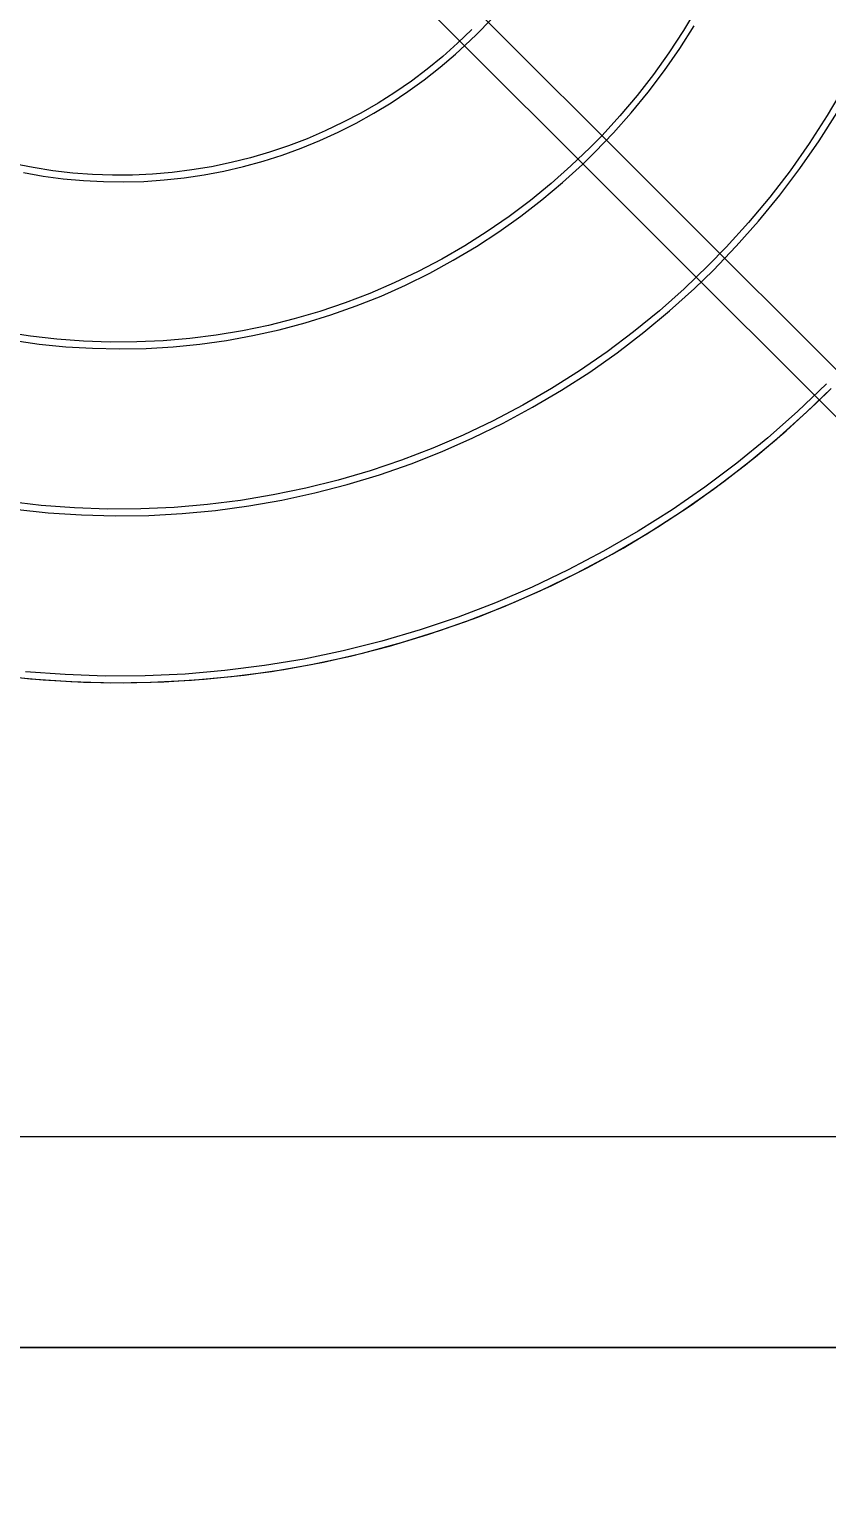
# Model space of a CAD drawing. Header units: millimetres. Extents: x -22227 to 20164, y 15335 to 61747.
# Drawn here: x -5645.4 to -5407, y 58900.2 to 59341.6 of the extents above; entities that cross this region are included whole.
import ezdxf

# ---------------------------------------------------------------- set-up
doc = ezdxf.new("R2010")
doc.units = ezdxf.units.MM
for name, color, linetype, lineweight in [('A-ANNO-DIMS', 7, 'Continuous', 9), ('A-ANNO-DIMS-170', 7, 'Continuous', 9), ('M-EQPM', 7, 'Continuous', 5)]:
    doc.layers.add(name, color=color, linetype=linetype, lineweight=lineweight)
doc.styles.add('Arial_2', font='arial.ttf', dxfattribs={"width": 0.8, "height": 340})
doc.dimstyles.new('AK_DIM_2_0_Arial', dxfattribs={"dimscale": 304.8, "dimtxt": 346.888196, "dimasz": 0.278871, "dimexe": 0.557743, "dimexo": 0.557743, "dimgap": 0.055774, "dimtad": 1, "dimdec": 0, "dimzin": 0, "dimdsep": 46, "dimtxsty": 'Arial_2', "dimblk1": 'OBLIQUE', "dimblk2": 'OBLIQUE', "dimsah": 1, "dimcen": 0.09, "dimadec": 0, "dimazin": 0, "dimtfac": 1, "dimtdec": 4, "dimtix": 1, "dimtmove": 0, "dimatfit": 3, "dimfxl": 1, "dimtvp": 1, "dimtolj": 1, "dimtzin": 0, "dimarcsym": 2})

# ---------------------------------------------------------------- blocks, each defined once
blk = doc.blocks.new('DanNong_VRV - OD-A-1-1235631-MẶT BẰNG BỐ TRÍ THIẾT BỊ')
at = {"layer": 'M-EQPM'}
for p, q in [((440.9, -33.1), (251.39, 156.4)), ((251.39, 156.4), (443.72, -35.93)), ((436.65, -43), (244.32, 149.33)), ((244.32, 149.33), (433.82, -40.17)), ((-885, -311.78), (655, -311.78)), ((655, -311.78), (-885, -311.78)), ((-841.21, -311.78), (585, -311.78)), ((-508.64, -311.78), (485.5, -311.78)), ((-223.09, -311.78), (616.87, -311.78)), ((-223.09, -311.78), (616.87, -311.78)), ((-223.09, -311.78), (616.87, -311.78)), ((-223.09, -311.78), (616.87, -311.78)), ((-223.09, -311.78), (616.87, -311.78)), ((-223.09, -311.78), (616.87, -311.78)), ((-223.09, -311.78), (616.87, -311.78)), ((-223.09, -311.78), (616.87, -311.78)), ((-223.09, -311.78), (616.87, -311.78)), ((6.91, -311.78), (616.87, -311.78)), ((6.91, -311.78), (616.87, -311.78)), ((253.22, -311.78), (456.78, -311.78)), ((253.22, -311.78), (270, -311.78)), ((440, -311.78), (270, -311.78))]:
    blk.add_line(p, q, dxfattribs=at)
at = {"layer": 'M-EQPM', "flags": 128}
for points in [[(177.6, -110.75), (189.59, -111.9), (201.61, -112.58), (213.65, -112.78), (225.68, -112.49), (237.7, -111.72), (249.67, -110.47), (261.59, -108.75), (273.42, -106.55), (285.16, -103.88), (296.78, -100.74), (308.27, -97.13), (319.61, -93.08), (330.77, -88.57), (341.74, -83.62), (352.51, -78.23), (363.05, -72.42), (373.36, -66.19), (383.4, -59.55), (393.17, -52.52), (402.66, -45.1), (411.83, -37.31), (420.69, -29.16), (425.34, -24.62)], [(177.6, -110.75), (189.59, -111.9), (201.61, -112.58), (213.65, -112.78), (225.68, -112.49), (237.7, -111.72), (249.67, -110.47), (261.59, -108.75), (273.42, -106.55), (285.16, -103.88), (296.78, -100.74), (308.27, -97.13), (319.61, -93.08), (330.77, -88.57), (341.74, -83.62), (352.51, -78.23), (363.05, -72.42), (373.36, -66.19), (383.4, -59.55), (393.17, -52.52), (402.66, -45.1), (411.83, -37.31), (420.69, -29.16), (425.34, -24.62)], [(423.92, -23.2), (415.3, -31.49), (406.35, -39.42), (397.09, -46.99), (387.54, -54.19), (377.71, -60.99), (367.61, -67.4), (357.26, -73.4), (346.68, -78.98), (335.89, -84.13), (324.9, -88.85), (313.73, -93.12), (302.4, -96.94), (290.93, -100.31), (279.32, -103.21), (267.62, -105.65), (255.82, -107.62), (243.96, -109.12), (232.04, -110.14), (220.09, -110.68), (208.13, -110.75), (196.18, -110.33), (184.26, -109.44)], [(423.92, -23.2), (415.3, -31.49), (406.35, -39.42), (397.09, -46.99), (387.54, -54.19), (377.71, -60.99), (367.61, -67.4), (357.26, -73.4), (346.68, -78.98), (335.89, -84.13), (324.9, -88.85), (313.73, -93.12), (302.4, -96.94), (290.93, -100.31), (279.32, -103.21), (267.62, -105.65), (255.82, -107.62), (243.96, -109.12), (232.04, -110.14), (220.09, -110.68), (208.13, -110.75), (196.18, -110.33), (184.26, -109.44)], [(389.98, 10.74), (396.94, 17.98), (403.6, 25.49), (409.95, 33.26), (415.99, 41.28), (421.71, 49.54), (427.09, 58.01), (432.12, 66.7), (436.8, 75.58), (441.13, 84.64)], [(438.34, 83.36), (433.97, 74.42), (429.24, 65.65), (424.17, 57.08), (418.75, 48.72), (413.01, 40.58), (406.95, 32.68), (400.57, 25.03), (393.89, 17.64), (388.57, 12.15)], [(354.63, 46.09), (360.2, 51.89), (365.53, 57.91), (370.62, 64.13), (375.46, 70.55), (380.03, 77.16), (384.34, 83.95)], [(385.22, 89.39), (381.13, 82.56), (376.77, 75.9), (372.15, 69.42), (367.27, 63.13), (362.14, 57.05), (356.78, 51.17), (353.21, 47.51)], [(319.27, 81.45), (323.46, 85.8)], [(183.64, 40.01), (189.59, 38.97), (195.58, 38.17), (201.6, 37.62), (207.63, 37.3), (213.67, 37.23), (219.7, 37.39), (225.73, 37.8), (231.73, 38.45), (237.71, 39.34), (243.64, 40.47), (249.52, 41.83), (255.35, 43.43), (261.1, 45.26), (266.78, 47.32), (272.37, 49.6), (277.87, 52.11), (283.26, 54.83), (288.54, 57.76), (293.69, 60.91), (298.72, 64.26), (303.61, 67.81), (308.35, 71.55), (312.94, 75.47), (317.37, 79.58), (319.27, 81.45)], [(317.86, 82.86), (313.56, 78.73), (309.1, 74.78), (304.49, 71.01), (299.73, 67.42), (294.83, 64.03), (289.8, 60.84), (284.64, 57.85), (279.37, 55.07), (273.99, 52.5), (268.51, 50.15), (262.95, 48.02), (257.3, 46.12), (251.58, 44.44), (245.8, 42.99), (239.97, 41.78), (234.09, 40.79), (228.18, 40.05), (222.24, 39.54), (216.28, 39.27), (210.32, 39.24), (204.37, 39.44), (198.43, 39.89), (192.5, 40.57), (186.62, 41.49), (180.77, 42.64)], [(180.37, -10.19), (188.33, -11.32), (196.33, -12.13), (204.36, -12.61), (212.4, -12.78), (220.43, -12.62), (228.46, -12.14), (236.46, -11.34), (244.42, -10.23), (252.33, -8.79), (260.18, -7.04), (267.95, -4.98), (275.63, -2.61), (283.21, 0.07), (290.68, 3.05), (298.02, 6.32), (305.22, 9.89), (312.28, 13.74), (319.18, 17.87), (325.91, 22.27), (332.45, 26.94), (338.81, 31.86), (344.96, 37.04), (350.9, 42.46), (354.63, 46.09)], [(353.21, 47.51), (347.47, 41.99), (341.52, 36.71), (335.36, 31.67), (329, 26.89), (322.45, 22.36), (315.73, 18.09), (308.85, 14.1), (301.81, 10.39), (294.62, 6.96), (287.31, 3.82), (279.88, 0.98), (272.33, -1.57), (264.7, -3.81), (256.98, -5.74), (249.18, -7.37), (241.33, -8.68), (233.44, -9.67), (225.5, -10.35), (217.55, -10.71), (209.59, -10.76), (201.64, -10.48), (193.7, -9.89), (185.8, -8.98), (177.93, -7.75)], [(181.09, -60.8), (191.07, -61.86), (201.09, -62.52), (211.13, -62.77), (221.16, -62.63), (231.19, -62.08), (241.18, -61.13), (251.13, -59.79), (261.02, -58.04), (270.83, -55.91), (280.54, -53.38), (290.15, -50.46), (299.63, -47.17), (308.98, -43.5), (318.17, -39.45), (327.19, -35.04), (336.02, -30.28), (344.66, -25.17), (353.09, -19.71), (361.29, -13.92), (369.26, -7.81), (376.97, -1.38), (384.42, 5.34), (389.98, 10.74)], [(388.57, 12.15), (381.39, 5.25), (373.94, -1.35), (366.23, -7.66), (358.27, -13.65), (350.08, -19.32), (341.67, -24.65), (333.05, -29.65), (324.25, -34.29), (315.26, -38.59), (306.11, -42.51), (296.8, -46.07), (287.37, -49.26), (277.81, -52.06), (268.15, -54.48), (258.4, -56.51), (248.58, -58.15), (238.7, -59.4), (228.77, -60.25), (218.82, -60.7), (208.86, -60.75), (198.91, -60.41), (188.98, -59.66), (179.09, -58.53)], [(173.84, -110.28), (185.81, -111.59), (197.82, -112.42), (209.86, -112.77), (221.89, -112.63), (233.92, -112.01), (245.91, -110.92), (257.84, -109.34), (269.71, -107.29), (281.48, -104.77), (293.14, -101.77), (304.67, -98.32), (316.06, -94.4), (327.27, -90.04), (338.31, -85.22), (349.14, -79.97), (359.76, -74.3), (370.14, -68.2), (380.27, -61.69), (390.13, -54.78), (399.7, -47.48), (408.98, -39.81), (417.94, -31.77), (425.34, -24.62)], [(423.92, -23.2), (415.3, -31.49), (406.35, -39.42), (397.09, -46.99), (387.54, -54.19), (377.71, -60.99), (367.61, -67.4), (357.26, -73.4), (346.68, -78.98), (335.89, -84.13), (324.9, -88.85), (313.73, -93.12), (302.4, -96.94), (290.93, -100.31), (279.32, -103.21), (267.62, -105.65), (255.82, -107.62), (243.96, -109.12), (232.04, -110.14), (220.09, -110.68), (208.13, -110.75), (196.18, -110.33), (184.26, -109.44)]]:
    blk.add_lwpolyline(points, dxfattribs=at)
blk = doc.blocks.new('DanNong_VRV - OD-A-1-V174-MẶT BẰNG BỐ TRÍ THIẾT BỊ')
at = {"layer": 'M-EQPM'}
for p, q in [((440.9, -33.1), (251.39, 156.4)), ((251.39, 156.4), (443.72, -35.93)), ((440.9, -33.1), (251.39, 156.4)), ((251.39, 156.4), (443.72, -35.93)), ((436.65, -43), (244.32, 149.33)), ((244.32, 149.33), (433.82, -40.17)), ((436.65, -43), (244.32, 149.33)), ((244.32, 149.33), (433.82, -40.17)), ((-885, -311.78), (655, -311.78)), ((655, -311.78), (-885, -311.78)), ((-885, -311.78), (655, -311.78)), ((655, -311.78), (-885, -311.78)), ((-841.21, -311.78), (585, -311.78)), ((-841.21, -311.78), (585, -311.78)), ((-508.64, -311.78), (485.5, -311.78)), ((-508.64, -311.78), (485.5, -311.78)), ((-223.09, -311.78), (616.87, -311.78)), ((-223.09, -311.78), (616.87, -311.78)), ((-223.09, -311.78), (616.87, -311.78)), ((-223.09, -311.78), (616.87, -311.78)), ((-223.09, -311.78), (616.87, -311.78)), ((-223.09, -311.78), (616.87, -311.78)), ((-223.09, -311.78), (616.87, -311.78)), ((-223.09, -311.78), (616.87, -311.78)), ((-223.09, -311.78), (616.87, -311.78)), ((-223.09, -311.78), (616.87, -311.78)), ((-223.09, -311.78), (616.87, -311.78)), ((-223.09, -311.78), (616.87, -311.78)), ((-223.09, -311.78), (616.87, -311.78)), ((-223.09, -311.78), (616.87, -311.78)), ((-223.09, -311.78), (616.87, -311.78)), ((-223.09, -311.78), (616.87, -311.78)), ((-223.09, -311.78), (616.87, -311.78)), ((-223.09, -311.78), (616.87, -311.78)), ((6.91, -311.78), (616.87, -311.78)), ((6.91, -311.78), (616.87, -311.78)), ((6.91, -311.78), (616.87, -311.78)), ((6.91, -311.78), (616.87, -311.78)), ((253.22, -311.78), (456.78, -311.78)), ((253.22, -311.78), (270, -311.78)), ((253.22, -311.78), (456.78, -311.78)), ((253.22, -311.78), (270, -311.78)), ((440, -311.78), (270, -311.78)), ((440, -311.78), (270, -311.78))]:
    blk.add_line(p, q, dxfattribs=at)
at = {"layer": 'M-EQPM', "flags": 128}
for points in [[(177.6, -110.75), (189.59, -111.9), (201.61, -112.58), (213.65, -112.78), (225.68, -112.49), (237.7, -111.72), (249.67, -110.47), (261.59, -108.75), (273.42, -106.55), (285.16, -103.88), (296.78, -100.74), (308.27, -97.13), (319.61, -93.08), (330.77, -88.57), (341.74, -83.62), (352.51, -78.23), (363.05, -72.42), (373.36, -66.19), (383.4, -59.55), (393.17, -52.52), (402.66, -45.1), (411.83, -37.31), (420.69, -29.16), (425.34, -24.62)], [(177.6, -110.75), (189.59, -111.9), (201.61, -112.58), (213.65, -112.78), (225.68, -112.49), (237.7, -111.72), (249.67, -110.47), (261.59, -108.75), (273.42, -106.55), (285.16, -103.88), (296.78, -100.74), (308.27, -97.13), (319.61, -93.08), (330.77, -88.57), (341.74, -83.62), (352.51, -78.23), (363.05, -72.42), (373.36, -66.19), (383.4, -59.55), (393.17, -52.52), (402.66, -45.1), (411.83, -37.31), (420.69, -29.16), (425.34, -24.62)], [(177.6, -110.75), (189.59, -111.9), (201.61, -112.58), (213.65, -112.78), (225.68, -112.49), (237.7, -111.72), (249.67, -110.47), (261.59, -108.75), (273.42, -106.55), (285.16, -103.88), (296.78, -100.74), (308.27, -97.13), (319.61, -93.08), (330.77, -88.57), (341.74, -83.62), (352.51, -78.23), (363.05, -72.42), (373.36, -66.19), (383.4, -59.55), (393.17, -52.52), (402.66, -45.1), (411.83, -37.31), (420.69, -29.16), (425.34, -24.62)], [(177.6, -110.75), (189.59, -111.9), (201.61, -112.58), (213.65, -112.78), (225.68, -112.49), (237.7, -111.72), (249.67, -110.47), (261.59, -108.75), (273.42, -106.55), (285.16, -103.88), (296.78, -100.74), (308.27, -97.13), (319.61, -93.08), (330.77, -88.57), (341.74, -83.62), (352.51, -78.23), (363.05, -72.42), (373.36, -66.19), (383.4, -59.55), (393.17, -52.52), (402.66, -45.1), (411.83, -37.31), (420.69, -29.16), (425.34, -24.62)], [(423.92, -23.2), (415.3, -31.49), (406.35, -39.42), (397.09, -46.99), (387.54, -54.19), (377.71, -60.99), (367.61, -67.4), (357.26, -73.4), (346.68, -78.98), (335.89, -84.13), (324.9, -88.85), (313.73, -93.12), (302.4, -96.94), (290.93, -100.31), (279.32, -103.21), (267.62, -105.65), (255.82, -107.62), (243.96, -109.12), (232.04, -110.14), (220.09, -110.68), (208.13, -110.75), (196.18, -110.33), (184.26, -109.44)], [(423.92, -23.2), (415.3, -31.49), (406.35, -39.42), (397.09, -46.99), (387.54, -54.19), (377.71, -60.99), (367.61, -67.4), (357.26, -73.4), (346.68, -78.98), (335.89, -84.13), (324.9, -88.85), (313.73, -93.12), (302.4, -96.94), (290.93, -100.31), (279.32, -103.21), (267.62, -105.65), (255.82, -107.62), (243.96, -109.12), (232.04, -110.14), (220.09, -110.68), (208.13, -110.75), (196.18, -110.33), (184.26, -109.44)], [(423.92, -23.2), (415.3, -31.49), (406.35, -39.42), (397.09, -46.99), (387.54, -54.19), (377.71, -60.99), (367.61, -67.4), (357.26, -73.4), (346.68, -78.98), (335.89, -84.13), (324.9, -88.85), (313.73, -93.12), (302.4, -96.94), (290.93, -100.31), (279.32, -103.21), (267.62, -105.65), (255.82, -107.62), (243.96, -109.12), (232.04, -110.14), (220.09, -110.68), (208.13, -110.75), (196.18, -110.33), (184.26, -109.44)], [(423.92, -23.2), (415.3, -31.49), (406.35, -39.42), (397.09, -46.99), (387.54, -54.19), (377.71, -60.99), (367.61, -67.4), (357.26, -73.4), (346.68, -78.98), (335.89, -84.13), (324.9, -88.85), (313.73, -93.12), (302.4, -96.94), (290.93, -100.31), (279.32, -103.21), (267.62, -105.65), (255.82, -107.62), (243.96, -109.12), (232.04, -110.14), (220.09, -110.68), (208.13, -110.75), (196.18, -110.33), (184.26, -109.44)], [(389.98, 10.74), (396.94, 17.98), (403.6, 25.49), (409.95, 33.26), (415.99, 41.28), (421.71, 49.54), (427.09, 58.01), (432.12, 66.7), (436.8, 75.58), (441.13, 84.64)], [(389.98, 10.74), (396.94, 17.98), (403.6, 25.49), (409.95, 33.26), (415.99, 41.28), (421.71, 49.54), (427.09, 58.01), (432.12, 66.7), (436.8, 75.58), (441.13, 84.64)], [(438.34, 83.36), (433.97, 74.42), (429.24, 65.65), (424.17, 57.08), (418.75, 48.72), (413.01, 40.58), (406.95, 32.68), (400.57, 25.03), (393.89, 17.64), (388.57, 12.15)], [(438.34, 83.36), (433.97, 74.42), (429.24, 65.65), (424.17, 57.08), (418.75, 48.72), (413.01, 40.58), (406.95, 32.68), (400.57, 25.03), (393.89, 17.64), (388.57, 12.15)], [(354.63, 46.09), (360.2, 51.89), (365.53, 57.91), (370.62, 64.13), (375.46, 70.55), (380.03, 77.16), (384.34, 83.95)], [(354.63, 46.09), (360.2, 51.89), (365.53, 57.91), (370.62, 64.13), (375.46, 70.55), (380.03, 77.16), (384.34, 83.95)], [(385.22, 89.39), (381.13, 82.56), (376.77, 75.9), (372.15, 69.42), (367.27, 63.13), (362.14, 57.05), (356.78, 51.17), (353.21, 47.51)], [(385.22, 89.39), (381.13, 82.56), (376.77, 75.9), (372.15, 69.42), (367.27, 63.13), (362.14, 57.05), (356.78, 51.17), (353.21, 47.51)], [(319.27, 81.45), (323.46, 85.8)], [(319.27, 81.45), (323.46, 85.8)], [(183.64, 40.01), (189.59, 38.97), (195.58, 38.17), (201.6, 37.62), (207.63, 37.3), (213.67, 37.23), (219.7, 37.39), (225.73, 37.8), (231.73, 38.45), (237.71, 39.34), (243.64, 40.47), (249.52, 41.83), (255.35, 43.43), (261.1, 45.26), (266.78, 47.32), (272.37, 49.6), (277.87, 52.11), (283.26, 54.83), (288.54, 57.76), (293.69, 60.91), (298.72, 64.26), (303.61, 67.81), (308.35, 71.55), (312.94, 75.47), (317.37, 79.58), (319.27, 81.45)], [(183.64, 40.01), (189.59, 38.97), (195.58, 38.17), (201.6, 37.62), (207.63, 37.3), (213.67, 37.23), (219.7, 37.39), (225.73, 37.8), (231.73, 38.45), (237.71, 39.34), (243.64, 40.47), (249.52, 41.83), (255.35, 43.43), (261.1, 45.26), (266.78, 47.32), (272.37, 49.6), (277.87, 52.11), (283.26, 54.83), (288.54, 57.76), (293.69, 60.91), (298.72, 64.26), (303.61, 67.81), (308.35, 71.55), (312.94, 75.47), (317.37, 79.58), (319.27, 81.45)], [(317.86, 82.86), (313.56, 78.73), (309.1, 74.78), (304.49, 71.01), (299.73, 67.42), (294.83, 64.03), (289.8, 60.84), (284.64, 57.85), (279.37, 55.07), (273.99, 52.5), (268.51, 50.15), (262.95, 48.02), (257.3, 46.12), (251.58, 44.44), (245.8, 42.99), (239.97, 41.78), (234.09, 40.79), (228.18, 40.05), (222.24, 39.54), (216.28, 39.27), (210.32, 39.24), (204.37, 39.44), (198.43, 39.89), (192.5, 40.57), (186.62, 41.49), (180.77, 42.64)], [(317.86, 82.86), (313.56, 78.73), (309.1, 74.78), (304.49, 71.01), (299.73, 67.42), (294.83, 64.03), (289.8, 60.84), (284.64, 57.85), (279.37, 55.07), (273.99, 52.5), (268.51, 50.15), (262.95, 48.02), (257.3, 46.12), (251.58, 44.44), (245.8, 42.99), (239.97, 41.78), (234.09, 40.79), (228.18, 40.05), (222.24, 39.54), (216.28, 39.27), (210.32, 39.24), (204.37, 39.44), (198.43, 39.89), (192.5, 40.57), (186.62, 41.49), (180.77, 42.64)], [(180.37, -10.19), (188.33, -11.32), (196.33, -12.13), (204.36, -12.61), (212.4, -12.78), (220.43, -12.62), (228.46, -12.14), (236.46, -11.34), (244.42, -10.23), (252.33, -8.79), (260.18, -7.04), (267.95, -4.98), (275.63, -2.61), (283.21, 0.07), (290.68, 3.05), (298.02, 6.32), (305.22, 9.89), (312.28, 13.74), (319.18, 17.87), (325.91, 22.27), (332.45, 26.94), (338.81, 31.86), (344.96, 37.04), (350.9, 42.46), (354.63, 46.09)], [(180.37, -10.19), (188.33, -11.32), (196.33, -12.13), (204.36, -12.61), (212.4, -12.78), (220.43, -12.62), (228.46, -12.14), (236.46, -11.34), (244.42, -10.23), (252.33, -8.79), (260.18, -7.04), (267.95, -4.98), (275.63, -2.61), (283.21, 0.07), (290.68, 3.05), (298.02, 6.32), (305.22, 9.89), (312.28, 13.74), (319.18, 17.87), (325.91, 22.27), (332.45, 26.94), (338.81, 31.86), (344.96, 37.04), (350.9, 42.46), (354.63, 46.09)], [(353.21, 47.51), (347.47, 41.99), (341.52, 36.71), (335.36, 31.67), (329, 26.89), (322.45, 22.36), (315.73, 18.09), (308.85, 14.1), (301.81, 10.39), (294.62, 6.96), (287.31, 3.82), (279.88, 0.98), (272.33, -1.57), (264.7, -3.81), (256.98, -5.74), (249.18, -7.37), (241.33, -8.68), (233.44, -9.67), (225.5, -10.35), (217.55, -10.71), (209.59, -10.76), (201.64, -10.48), (193.7, -9.89), (185.8, -8.98), (177.93, -7.75)], [(353.21, 47.51), (347.47, 41.99), (341.52, 36.71), (335.36, 31.67), (329, 26.89), (322.45, 22.36), (315.73, 18.09), (308.85, 14.1), (301.81, 10.39), (294.62, 6.96), (287.31, 3.82), (279.88, 0.98), (272.33, -1.57), (264.7, -3.81), (256.98, -5.74), (249.18, -7.37), (241.33, -8.68), (233.44, -9.67), (225.5, -10.35), (217.55, -10.71), (209.59, -10.76), (201.64, -10.48), (193.7, -9.89), (185.8, -8.98), (177.93, -7.75)], [(181.09, -60.8), (191.07, -61.86), (201.09, -62.52), (211.13, -62.77), (221.16, -62.63), (231.19, -62.08), (241.18, -61.13), (251.13, -59.79), (261.02, -58.04), (270.83, -55.91), (280.54, -53.38), (290.15, -50.46), (299.63, -47.17), (308.98, -43.5), (318.17, -39.45), (327.19, -35.04), (336.02, -30.28), (344.66, -25.17), (353.09, -19.71), (361.29, -13.92), (369.26, -7.81), (376.97, -1.38), (384.42, 5.34), (389.98, 10.74)], [(181.09, -60.8), (191.07, -61.86), (201.09, -62.52), (211.13, -62.77), (221.16, -62.63), (231.19, -62.08), (241.18, -61.13), (251.13, -59.79), (261.02, -58.04), (270.83, -55.91), (280.54, -53.38), (290.15, -50.46), (299.63, -47.17), (308.98, -43.5), (318.17, -39.45), (327.19, -35.04), (336.02, -30.28), (344.66, -25.17), (353.09, -19.71), (361.29, -13.92), (369.26, -7.81), (376.97, -1.38), (384.42, 5.34), (389.98, 10.74)], [(388.57, 12.15), (381.39, 5.25), (373.94, -1.35), (366.23, -7.66), (358.27, -13.65), (350.08, -19.32), (341.67, -24.65), (333.05, -29.65), (324.25, -34.29), (315.26, -38.59), (306.11, -42.51), (296.8, -46.07), (287.37, -49.26), (277.81, -52.06), (268.15, -54.48), (258.4, -56.51), (248.58, -58.15), (238.7, -59.4), (228.77, -60.25), (218.82, -60.7), (208.86, -60.75), (198.91, -60.41), (188.98, -59.66), (179.09, -58.53)], [(388.57, 12.15), (381.39, 5.25), (373.94, -1.35), (366.23, -7.66), (358.27, -13.65), (350.08, -19.32), (341.67, -24.65), (333.05, -29.65), (324.25, -34.29), (315.26, -38.59), (306.11, -42.51), (296.8, -46.07), (287.37, -49.26), (277.81, -52.06), (268.15, -54.48), (258.4, -56.51), (248.58, -58.15), (238.7, -59.4), (228.77, -60.25), (218.82, -60.7), (208.86, -60.75), (198.91, -60.41), (188.98, -59.66), (179.09, -58.53)], [(173.84, -110.28), (185.81, -111.59), (197.82, -112.42), (209.86, -112.77), (221.89, -112.63), (233.92, -112.01), (245.91, -110.92), (257.84, -109.34), (269.71, -107.29), (281.48, -104.77), (293.14, -101.77), (304.67, -98.32), (316.06, -94.4), (327.27, -90.04), (338.31, -85.22), (349.14, -79.97), (359.76, -74.3), (370.14, -68.2), (380.27, -61.69), (390.13, -54.78), (399.7, -47.48), (408.98, -39.81), (417.94, -31.77), (425.34, -24.62)], [(173.84, -110.28), (185.81, -111.59), (197.82, -112.42), (209.86, -112.77), (221.89, -112.63), (233.92, -112.01), (245.91, -110.92), (257.84, -109.34), (269.71, -107.29), (281.48, -104.77), (293.14, -101.77), (304.67, -98.32), (316.06, -94.4), (327.27, -90.04), (338.31, -85.22), (349.14, -79.97), (359.76, -74.3), (370.14, -68.2), (380.27, -61.69), (390.13, -54.78), (399.7, -47.48), (408.98, -39.81), (417.94, -31.77), (425.34, -24.62)], [(423.92, -23.2), (415.3, -31.49), (406.35, -39.42), (397.09, -46.99), (387.54, -54.19), (377.71, -60.99), (367.61, -67.4), (357.26, -73.4), (346.68, -78.98), (335.89, -84.13), (324.9, -88.85), (313.73, -93.12), (302.4, -96.94), (290.93, -100.31), (279.32, -103.21), (267.62, -105.65), (255.82, -107.62), (243.96, -109.12), (232.04, -110.14), (220.09, -110.68), (208.13, -110.75), (196.18, -110.33), (184.26, -109.44)], [(423.92, -23.2), (415.3, -31.49), (406.35, -39.42), (397.09, -46.99), (387.54, -54.19), (377.71, -60.99), (367.61, -67.4), (357.26, -73.4), (346.68, -78.98), (335.89, -84.13), (324.9, -88.85), (313.73, -93.12), (302.4, -96.94), (290.93, -100.31), (279.32, -103.21), (267.62, -105.65), (255.82, -107.62), (243.96, -109.12), (232.04, -110.14), (220.09, -110.68), (208.13, -110.75), (196.18, -110.33), (184.26, -109.44)]]:
    blk.add_lwpolyline(points, dxfattribs=at)
blk = doc.blocks.new('DanNong_VRV - OD-A-1-V179-MẶT BẰNG BỐ TRÍ THIẾT BỊ')
at = {"layer": 'M-EQPM'}
for p, q in [((440.9, -33.1), (251.39, 156.4)), ((251.39, 156.4), (443.72, -35.93)), ((440.9, -33.1), (251.39, 156.4)), ((251.39, 156.4), (443.72, -35.93)), ((436.65, -43), (244.32, 149.33)), ((244.32, 149.33), (433.82, -40.17)), ((436.65, -43), (244.32, 149.33)), ((244.32, 149.33), (433.82, -40.17)), ((-885, -311.78), (655, -311.78)), ((655, -311.78), (-885, -311.78)), ((-885, -311.78), (655, -311.78)), ((655, -311.78), (-885, -311.78)), ((-841.21, -311.78), (585, -311.78)), ((-841.21, -311.78), (585, -311.78)), ((-508.64, -311.78), (485.5, -311.78)), ((-508.64, -311.78), (485.5, -311.78)), ((-223.09, -311.78), (616.87, -311.78)), ((-223.09, -311.78), (616.87, -311.78)), ((-223.09, -311.78), (616.87, -311.78)), ((-223.09, -311.78), (616.87, -311.78)), ((-223.09, -311.78), (616.87, -311.78)), ((-223.09, -311.78), (616.87, -311.78)), ((-223.09, -311.78), (616.87, -311.78)), ((-223.09, -311.78), (616.87, -311.78)), ((-223.09, -311.78), (616.87, -311.78)), ((-223.09, -311.78), (616.87, -311.78)), ((-223.09, -311.78), (616.87, -311.78)), ((-223.09, -311.78), (616.87, -311.78)), ((-223.09, -311.78), (616.87, -311.78)), ((-223.09, -311.78), (616.87, -311.78)), ((-223.09, -311.78), (616.87, -311.78)), ((-223.09, -311.78), (616.87, -311.78)), ((-223.09, -311.78), (616.87, -311.78)), ((-223.09, -311.78), (616.87, -311.78)), ((6.91, -311.78), (616.87, -311.78)), ((6.91, -311.78), (616.87, -311.78)), ((6.91, -311.78), (616.87, -311.78)), ((6.91, -311.78), (616.87, -311.78)), ((253.22, -311.78), (456.78, -311.78)), ((253.22, -311.78), (270, -311.78)), ((253.22, -311.78), (456.78, -311.78)), ((253.22, -311.78), (270, -311.78)), ((440, -311.78), (270, -311.78)), ((440, -311.78), (270, -311.78))]:
    blk.add_line(p, q, dxfattribs=at)
at = {"layer": 'M-EQPM', "flags": 128}
for points in [[(177.6, -110.75), (189.59, -111.9), (201.61, -112.58), (213.65, -112.78), (225.68, -112.49), (237.7, -111.72), (249.67, -110.47), (261.59, -108.75), (273.42, -106.55), (285.16, -103.88), (296.78, -100.74), (308.27, -97.13), (319.61, -93.08), (330.77, -88.57), (341.74, -83.62), (352.51, -78.23), (363.05, -72.42), (373.36, -66.19), (383.4, -59.55), (393.17, -52.52), (402.66, -45.1), (411.83, -37.31), (420.69, -29.16), (425.34, -24.62)], [(177.6, -110.75), (189.59, -111.9), (201.61, -112.58), (213.65, -112.78), (225.68, -112.49), (237.7, -111.72), (249.67, -110.47), (261.59, -108.75), (273.42, -106.55), (285.16, -103.88), (296.78, -100.74), (308.27, -97.13), (319.61, -93.08), (330.77, -88.57), (341.74, -83.62), (352.51, -78.23), (363.05, -72.42), (373.36, -66.19), (383.4, -59.55), (393.17, -52.52), (402.66, -45.1), (411.83, -37.31), (420.69, -29.16), (425.34, -24.62)], [(177.6, -110.75), (189.59, -111.9), (201.61, -112.58), (213.65, -112.78), (225.68, -112.49), (237.7, -111.72), (249.67, -110.47), (261.59, -108.75), (273.42, -106.55), (285.16, -103.88), (296.78, -100.74), (308.27, -97.13), (319.61, -93.08), (330.77, -88.57), (341.74, -83.62), (352.51, -78.23), (363.05, -72.42), (373.36, -66.19), (383.4, -59.55), (393.17, -52.52), (402.66, -45.1), (411.83, -37.31), (420.69, -29.16), (425.34, -24.62)], [(177.6, -110.75), (189.59, -111.9), (201.61, -112.58), (213.65, -112.78), (225.68, -112.49), (237.7, -111.72), (249.67, -110.47), (261.59, -108.75), (273.42, -106.55), (285.16, -103.88), (296.78, -100.74), (308.27, -97.13), (319.61, -93.08), (330.77, -88.57), (341.74, -83.62), (352.51, -78.23), (363.05, -72.42), (373.36, -66.19), (383.4, -59.55), (393.17, -52.52), (402.66, -45.1), (411.83, -37.31), (420.69, -29.16), (425.34, -24.62)], [(423.92, -23.2), (415.3, -31.49), (406.35, -39.42), (397.09, -46.99), (387.54, -54.19), (377.71, -60.99), (367.61, -67.4), (357.26, -73.4), (346.68, -78.98), (335.89, -84.13), (324.9, -88.85), (313.73, -93.12), (302.4, -96.94), (290.93, -100.31), (279.32, -103.21), (267.62, -105.65), (255.82, -107.62), (243.96, -109.12), (232.04, -110.14), (220.09, -110.68), (208.13, -110.75), (196.18, -110.33), (184.26, -109.44)], [(423.92, -23.2), (415.3, -31.49), (406.35, -39.42), (397.09, -46.99), (387.54, -54.19), (377.71, -60.99), (367.61, -67.4), (357.26, -73.4), (346.68, -78.98), (335.89, -84.13), (324.9, -88.85), (313.73, -93.12), (302.4, -96.94), (290.93, -100.31), (279.32, -103.21), (267.62, -105.65), (255.82, -107.62), (243.96, -109.12), (232.04, -110.14), (220.09, -110.68), (208.13, -110.75), (196.18, -110.33), (184.26, -109.44)], [(423.92, -23.2), (415.3, -31.49), (406.35, -39.42), (397.09, -46.99), (387.54, -54.19), (377.71, -60.99), (367.61, -67.4), (357.26, -73.4), (346.68, -78.98), (335.89, -84.13), (324.9, -88.85), (313.73, -93.12), (302.4, -96.94), (290.93, -100.31), (279.32, -103.21), (267.62, -105.65), (255.82, -107.62), (243.96, -109.12), (232.04, -110.14), (220.09, -110.68), (208.13, -110.75), (196.18, -110.33), (184.26, -109.44)], [(423.92, -23.2), (415.3, -31.49), (406.35, -39.42), (397.09, -46.99), (387.54, -54.19), (377.71, -60.99), (367.61, -67.4), (357.26, -73.4), (346.68, -78.98), (335.89, -84.13), (324.9, -88.85), (313.73, -93.12), (302.4, -96.94), (290.93, -100.31), (279.32, -103.21), (267.62, -105.65), (255.82, -107.62), (243.96, -109.12), (232.04, -110.14), (220.09, -110.68), (208.13, -110.75), (196.18, -110.33), (184.26, -109.44)], [(389.98, 10.74), (396.94, 17.98), (403.6, 25.49), (409.95, 33.26), (415.99, 41.28), (421.71, 49.54), (427.09, 58.01), (432.12, 66.7), (436.8, 75.58), (441.13, 84.64)], [(389.98, 10.74), (396.94, 17.98), (403.6, 25.49), (409.95, 33.26), (415.99, 41.28), (421.71, 49.54), (427.09, 58.01), (432.12, 66.7), (436.8, 75.58), (441.13, 84.64)], [(438.34, 83.36), (433.97, 74.42), (429.24, 65.65), (424.17, 57.08), (418.75, 48.72), (413.01, 40.58), (406.95, 32.68), (400.57, 25.03), (393.89, 17.64), (388.57, 12.15)], [(438.34, 83.36), (433.97, 74.42), (429.24, 65.65), (424.17, 57.08), (418.75, 48.72), (413.01, 40.58), (406.95, 32.68), (400.57, 25.03), (393.89, 17.64), (388.57, 12.15)], [(354.63, 46.09), (360.2, 51.89), (365.53, 57.91), (370.62, 64.13), (375.46, 70.55), (380.03, 77.16), (384.34, 83.95)], [(354.63, 46.09), (360.2, 51.89), (365.53, 57.91), (370.62, 64.13), (375.46, 70.55), (380.03, 77.16), (384.34, 83.95)], [(385.22, 89.39), (381.13, 82.56), (376.77, 75.9), (372.15, 69.42), (367.27, 63.13), (362.14, 57.05), (356.78, 51.17), (353.21, 47.51)], [(385.22, 89.39), (381.13, 82.56), (376.77, 75.9), (372.15, 69.42), (367.27, 63.13), (362.14, 57.05), (356.78, 51.17), (353.21, 47.51)], [(319.27, 81.45), (323.46, 85.8)], [(319.27, 81.45), (323.46, 85.8)], [(183.64, 40.01), (189.59, 38.97), (195.58, 38.17), (201.6, 37.62), (207.63, 37.3), (213.67, 37.23), (219.7, 37.39), (225.73, 37.8), (231.73, 38.45), (237.71, 39.34), (243.64, 40.47), (249.52, 41.83), (255.35, 43.43), (261.1, 45.26), (266.78, 47.32), (272.37, 49.6), (277.87, 52.11), (283.26, 54.83), (288.54, 57.76), (293.69, 60.91), (298.72, 64.26), (303.61, 67.81), (308.35, 71.55), (312.94, 75.47), (317.37, 79.58), (319.27, 81.45)], [(183.64, 40.01), (189.59, 38.97), (195.58, 38.17), (201.6, 37.62), (207.63, 37.3), (213.67, 37.23), (219.7, 37.39), (225.73, 37.8), (231.73, 38.45), (237.71, 39.34), (243.64, 40.47), (249.52, 41.83), (255.35, 43.43), (261.1, 45.26), (266.78, 47.32), (272.37, 49.6), (277.87, 52.11), (283.26, 54.83), (288.54, 57.76), (293.69, 60.91), (298.72, 64.26), (303.61, 67.81), (308.35, 71.55), (312.94, 75.47), (317.37, 79.58), (319.27, 81.45)], [(317.86, 82.86), (313.56, 78.73), (309.1, 74.78), (304.49, 71.01), (299.73, 67.42), (294.83, 64.03), (289.8, 60.84), (284.64, 57.85), (279.37, 55.07), (273.99, 52.5), (268.51, 50.15), (262.95, 48.02), (257.3, 46.12), (251.58, 44.44), (245.8, 42.99), (239.97, 41.78), (234.09, 40.79), (228.18, 40.05), (222.24, 39.54), (216.28, 39.27), (210.32, 39.24), (204.37, 39.44), (198.43, 39.89), (192.5, 40.57), (186.62, 41.49), (180.77, 42.64)], [(317.86, 82.86), (313.56, 78.73), (309.1, 74.78), (304.49, 71.01), (299.73, 67.42), (294.83, 64.03), (289.8, 60.84), (284.64, 57.85), (279.37, 55.07), (273.99, 52.5), (268.51, 50.15), (262.95, 48.02), (257.3, 46.12), (251.58, 44.44), (245.8, 42.99), (239.97, 41.78), (234.09, 40.79), (228.18, 40.05), (222.24, 39.54), (216.28, 39.27), (210.32, 39.24), (204.37, 39.44), (198.43, 39.89), (192.5, 40.57), (186.62, 41.49), (180.77, 42.64)], [(180.37, -10.19), (188.33, -11.32), (196.33, -12.13), (204.36, -12.61), (212.4, -12.78), (220.43, -12.62), (228.46, -12.14), (236.46, -11.34), (244.42, -10.23), (252.33, -8.79), (260.18, -7.04), (267.95, -4.98), (275.63, -2.61), (283.21, 0.07), (290.68, 3.05), (298.02, 6.32), (305.22, 9.89), (312.28, 13.74), (319.18, 17.87), (325.91, 22.27), (332.45, 26.94), (338.81, 31.86), (344.96, 37.04), (350.9, 42.46), (354.63, 46.09)], [(180.37, -10.19), (188.33, -11.32), (196.33, -12.13), (204.36, -12.61), (212.4, -12.78), (220.43, -12.62), (228.46, -12.14), (236.46, -11.34), (244.42, -10.23), (252.33, -8.79), (260.18, -7.04), (267.95, -4.98), (275.63, -2.61), (283.21, 0.07), (290.68, 3.05), (298.02, 6.32), (305.22, 9.89), (312.28, 13.74), (319.18, 17.87), (325.91, 22.27), (332.45, 26.94), (338.81, 31.86), (344.96, 37.04), (350.9, 42.46), (354.63, 46.09)], [(353.21, 47.51), (347.47, 41.99), (341.52, 36.71), (335.36, 31.67), (329, 26.89), (322.45, 22.36), (315.73, 18.09), (308.85, 14.1), (301.81, 10.39), (294.62, 6.96), (287.31, 3.82), (279.88, 0.98), (272.33, -1.57), (264.7, -3.81), (256.98, -5.74), (249.18, -7.37), (241.33, -8.68), (233.44, -9.67), (225.5, -10.35), (217.55, -10.71), (209.59, -10.76), (201.64, -10.48), (193.7, -9.89), (185.8, -8.98), (177.93, -7.75)], [(353.21, 47.51), (347.47, 41.99), (341.52, 36.71), (335.36, 31.67), (329, 26.89), (322.45, 22.36), (315.73, 18.09), (308.85, 14.1), (301.81, 10.39), (294.62, 6.96), (287.31, 3.82), (279.88, 0.98), (272.33, -1.57), (264.7, -3.81), (256.98, -5.74), (249.18, -7.37), (241.33, -8.68), (233.44, -9.67), (225.5, -10.35), (217.55, -10.71), (209.59, -10.76), (201.64, -10.48), (193.7, -9.89), (185.8, -8.98), (177.93, -7.75)], [(181.09, -60.8), (191.07, -61.86), (201.09, -62.52), (211.13, -62.77), (221.16, -62.63), (231.19, -62.08), (241.18, -61.13), (251.13, -59.79), (261.02, -58.04), (270.83, -55.91), (280.54, -53.38), (290.15, -50.46), (299.63, -47.17), (308.98, -43.5), (318.17, -39.45), (327.19, -35.04), (336.02, -30.28), (344.66, -25.17), (353.09, -19.71), (361.29, -13.92), (369.26, -7.81), (376.97, -1.38), (384.42, 5.34), (389.98, 10.74)], [(181.09, -60.8), (191.07, -61.86), (201.09, -62.52), (211.13, -62.77), (221.16, -62.63), (231.19, -62.08), (241.18, -61.13), (251.13, -59.79), (261.02, -58.04), (270.83, -55.91), (280.54, -53.38), (290.15, -50.46), (299.63, -47.17), (308.98, -43.5), (318.17, -39.45), (327.19, -35.04), (336.02, -30.28), (344.66, -25.17), (353.09, -19.71), (361.29, -13.92), (369.26, -7.81), (376.97, -1.38), (384.42, 5.34), (389.98, 10.74)], [(388.57, 12.15), (381.39, 5.25), (373.94, -1.35), (366.23, -7.66), (358.27, -13.65), (350.08, -19.32), (341.67, -24.65), (333.05, -29.65), (324.25, -34.29), (315.26, -38.59), (306.11, -42.51), (296.8, -46.07), (287.37, -49.26), (277.81, -52.06), (268.15, -54.48), (258.4, -56.51), (248.58, -58.15), (238.7, -59.4), (228.77, -60.25), (218.82, -60.7), (208.86, -60.75), (198.91, -60.41), (188.98, -59.66), (179.09, -58.53)], [(388.57, 12.15), (381.39, 5.25), (373.94, -1.35), (366.23, -7.66), (358.27, -13.65), (350.08, -19.32), (341.67, -24.65), (333.05, -29.65), (324.25, -34.29), (315.26, -38.59), (306.11, -42.51), (296.8, -46.07), (287.37, -49.26), (277.81, -52.06), (268.15, -54.48), (258.4, -56.51), (248.58, -58.15), (238.7, -59.4), (228.77, -60.25), (218.82, -60.7), (208.86, -60.75), (198.91, -60.41), (188.98, -59.66), (179.09, -58.53)], [(173.84, -110.28), (185.81, -111.59), (197.82, -112.42), (209.86, -112.77), (221.89, -112.63), (233.92, -112.01), (245.91, -110.92), (257.84, -109.34), (269.71, -107.29), (281.48, -104.77), (293.14, -101.77), (304.67, -98.32), (316.06, -94.4), (327.27, -90.04), (338.31, -85.22), (349.14, -79.97), (359.76, -74.3), (370.14, -68.2), (380.27, -61.69), (390.13, -54.78), (399.7, -47.48), (408.98, -39.81), (417.94, -31.77), (425.34, -24.62)], [(173.84, -110.28), (185.81, -111.59), (197.82, -112.42), (209.86, -112.77), (221.89, -112.63), (233.92, -112.01), (245.91, -110.92), (257.84, -109.34), (269.71, -107.29), (281.48, -104.77), (293.14, -101.77), (304.67, -98.32), (316.06, -94.4), (327.27, -90.04), (338.31, -85.22), (349.14, -79.97), (359.76, -74.3), (370.14, -68.2), (380.27, -61.69), (390.13, -54.78), (399.7, -47.48), (408.98, -39.81), (417.94, -31.77), (425.34, -24.62)], [(423.92, -23.2), (415.3, -31.49), (406.35, -39.42), (397.09, -46.99), (387.54, -54.19), (377.71, -60.99), (367.61, -67.4), (357.26, -73.4), (346.68, -78.98), (335.89, -84.13), (324.9, -88.85), (313.73, -93.12), (302.4, -96.94), (290.93, -100.31), (279.32, -103.21), (267.62, -105.65), (255.82, -107.62), (243.96, -109.12), (232.04, -110.14), (220.09, -110.68), (208.13, -110.75), (196.18, -110.33), (184.26, -109.44)], [(423.92, -23.2), (415.3, -31.49), (406.35, -39.42), (397.09, -46.99), (387.54, -54.19), (377.71, -60.99), (367.61, -67.4), (357.26, -73.4), (346.68, -78.98), (335.89, -84.13), (324.9, -88.85), (313.73, -93.12), (302.4, -96.94), (290.93, -100.31), (279.32, -103.21), (267.62, -105.65), (255.82, -107.62), (243.96, -109.12), (232.04, -110.14), (220.09, -110.68), (208.13, -110.75), (196.18, -110.33), (184.26, -109.44)]]:
    blk.add_lwpolyline(points, dxfattribs=at)
blk = doc.blocks.new('AK-SGS-M3-Hrvt_rvt-1-MẶT BẰNG BỐ TRÍ THIẾT BỊ')
at = {"layer": 'M-EQPM', "lineweight": 9}
for name in ['DanNong_VRV - OD-A-1-1235631-MẶT BẰNG BỐ TRÍ THIẾT BỊ', 'DanNong_VRV - OD-A-1-V174-MẶT BẰNG BỐ TRÍ THIẾT BỊ', 'DanNong_VRV - OD-A-1-V179-MẶT BẰNG BỐ TRÍ THIẾT BỊ']:
    blk.add_blockref(name, (-5830.9, 59258.71), dxfattribs=at)
blk = doc.blocks.new('DIMBLOCK9-MẶT BẰNG BỐ TRÍ THIẾT BỊ')
at = {"layer": 'A-ANNO-DIMS-170'}
for p, q in [((-12198.59, 59010.07), (-12198.59, 59180.07)), ((-4498.59, 59010.07), (-4498.59, 59180.07)), ((-12198.59, 59010.07), (-12156.09, 59052.57)), ((-4498.59, 59010.07), (-4456.09, 59052.57)), ((-12198.59, 59010.07), (-12241.09, 58967.57)), ((-12198.59, 59010.07), (-4498.59, 59010.07)), ((-12198.59, 59010.07), (-12198.59, 58900.17)), ((-4498.59, 59010.07), (-4541.09, 58967.57)), ((-4498.59, 59010.07), (-4498.59, 58900.17))]:
    blk.add_line(p, q, dxfattribs=at)
at = {"layer": 'A-ANNO-DIMS-170', "color": 0, "insert": (-8764.85, 59468.46), "char_height": 340, "width": 999.038, "attachment_point": 1, "line_spacing_factor": 0.941778, "style": 'Arial_2'}
blk.add_mtext('7700', dxfattribs=at)
blk = doc.blocks.new('_Oblique')
at = {"color": 0, "linetype": 'ByBlock', "lineweight": -2}
blk.add_line((-0.5, -0.5), (0.5, 0.5), dxfattribs=at)

msp = doc.modelspace()

# ---------------------------------------------------------------- block references
at = {"lineweight": 5}
msp.add_blockref('AK-SGS-M3-Hrvt_rvt-1-MẶT BẰNG BỐ TRÍ THIẾT BỊ', (0, 0), dxfattribs=at)

# ---------------------------------------------------------------- dimensions: what is measured, and where the dimension line sits
at = {"layer": 'A-ANNO-DIMS'}
dim = msp.add_linear_dim(base=(-4498.59, 59010.07), p1=(-12198.59, 59070.17), p2=(-4498.59, 59070.17), dimstyle='AK_DIM_2_0_Arial', override={"dimpost": '<>', "dimfxl": 7700}, dxfattribs=at)
dim.commit()
dim.dimension.update_dxf_attribs({"geometry": 'DIMBLOCK9-MẶT BẰNG BỐ TRÍ THIẾT BỊ', "text_midpoint": (-8348.59, 59200.66)})

doc.saveas('drawing.dxf')
